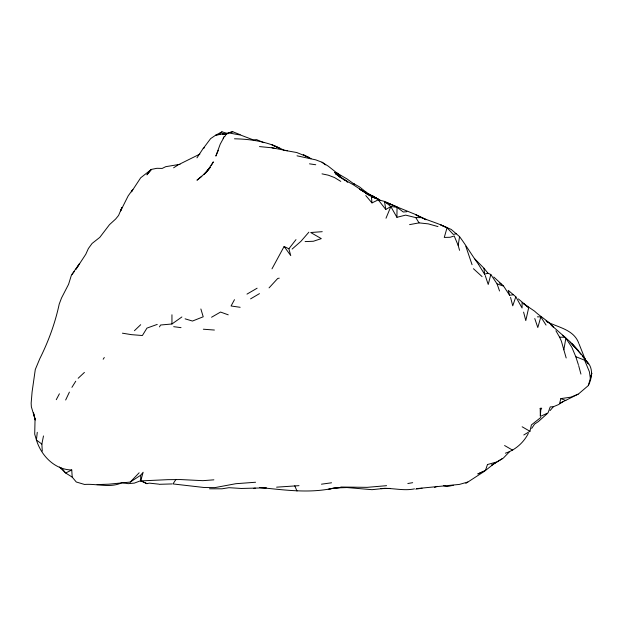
<?xml version="1.0" encoding="UTF-8"?>
<svg xmlns="http://www.w3.org/2000/svg" width="623" height="623" viewBox="0 0 623 623"><rect width="100%" height="100%" fill="white"/><g stroke="black" fill="none" stroke-linecap="round" stroke-linejoin="round"><path stroke-width="0.93" d="M421.646 217.614L415.79 217.614L405.628 215.122L396.921 217.31L397.038 207.295L390.878 206.493M540.834 409.334L540.343 416.203L540.196 408.33L541.714 408.197L540.834 409.334L540.196 408.33M37.263 432.315L36.422 440.017C41.165 455.553 54.598 469.765 71.746 469.968L72.206 477.117L76.271 481.992L84.502 484.453C96.9 483.51 110.24 488.331 121.929 482.693L128.182 483.674L134.436 483.082L140.689 480.715L146.942 483.666L149.318 483.129L158.842 484.157M459.556 250.329L458.193 245.47L459.556 236.623L451.208 229.42L440.804 224.996L447.049 227.761L453.303 234.435L456.2 233.757M563.846 349.783L565.848 338.227L563.176 335.929M223.236 138.695L223.525 137.068M42.271 451.083L41.866 444.098L43.478 435.944M578.152 394.149L559.594 403.439L560.864 398.603L570.878 397.163L578.354 394.086L588.322 385.575C592.302 377.725 593.602 367.173 586.118 360.904L588.424 363.98L582.567 355.733L572.101 343.88L581.173 354.471M528.662 307.817L525.789 320.596L523.6 312.115M523.803 434.963L529.947 431.295L531.411 424.917L540.834 417.449M474.928 259.043L483.978 268.256L487.941 273.186L490.823 274.509L488.23 284.477L485.224 275.514M590.853 376.876L591.85 373.177L588.322 385.575M213.884 479.835L202.818 480.668L180.522 479.554L167.836 479.663L140.72 480.909L143.134 472.265L140.689 475.232L130.238 482.077L108.869 484.18L97.095 484.608M537.376 316.842L540.834 316.881L537.805 327.534L534.768 318.555M513.017 294.811L509.575 295.24L508.243 290.349L515.828 296.797L512.745 305.846L510.556 297.366M385.995 218.229L390.839 206.587L396.921 217.31M218.33 150.307L215.846 156.085L220.223 144.178L224.319 136.616M65.664 400.005L69.402 392.101M284.127 246.467L290.746 255.601L288.877 248.787L284.127 246.467L271.986 268.848M56.265 399.686L59.411 393.798M234.474 299.686L231.063 305.986L240.151 307.295M211.158 165.757L213.346 161.863L206.338 172.26L203.838 174.627M196.961 157.845L203.012 148.679L204.437 147.698M224.833 136.53L226.632 133.439L232.761 131.733L240.174 134.677M159.449 326.888L160.602 325.004L171.948 323.991L181.885 316.967M71.918 387.35L75.749 381.214M528.335 433.421C523.593 442.649 515.283 450.063 505.362 453.194M103.177 359.237L104.298 357.516M531.676 428.429L534.589 424.076L538.272 421.654L547.087 413.773M175.881 479.554L172.953 483.931L204.235 487.521L214.865 487.622L235.86 483.705L255.578 482.249M71.918 274.369L79.651 263.451L76.006 269.167L85.787 254.27L88.373 248.546L92.072 243.461L99.789 237.386L109.5 224.646L115.683 218.992L118.58 215.449L121.929 207.514L120.613 210.924L128.182 195.871L132.808 189.447L131.437 191.861L140.689 177.796L151.373 169.409L156.934 168.296L162.182 168.428L165.702 166.691L180.008 164.301M288.877 248.787L295.98 239.629M74.371 271.394L71.302 275.491L68.585 284.283L61.506 298.004L59.201 304.141C55.151 323.096 48.485 341.326 39.825 358.638L35.293 369.509L32.085 391.984L31.15 403.213L31.368 406.835L35.052 419.154L34.709 434.145L36.422 440.017L41.866 444.098M203.215 148.515L210.613 138.633L215.714 135.16L221.967 131.842L228.22 133.688M550.062 410.588L553.341 406.757L558.644 404.537L562.919 401.594M308.868 232.184L300.94 241.311L292.132 249.068M208.837 169.035L203.838 174.533L210.278 167.314L206.338 172.26L196.961 180.211L201.821 176.332M269.058 287.881L277.733 278.458L279.252 278.162M130.238 482.077L139.147 472.787M509.575 451.659L503.322 458.1L491.547 465.171M134.436 330.712L140.689 324.7M78.163 378.27L84.417 372.414M219.654 133.571L221.967 131.842M484.569 471.206L465.809 483.393M173.615 167.805L178.201 164.869M491.64 465.171L502.325 458.66M250.571 298.869L259.48 293.628M246.981 294.118L257.112 288.208M211.555 317.247L220.55 312.053L228.244 314.833M365.771 195.56L371.978 202.911L378.278 199.851L385.754 209.46L390.839 206.587M199.882 154.091L179.712 164.106M71.746 469.968L65.664 473.021L59.411 467.102L62.066 468.527L65.664 473.021L72.206 477.117M541.13 416.086L548.053 412.862L550.226 406.905L553.341 406.757M434.55 487.412L437.229 486.353M215.714 135.16L221.967 133.937L226.647 134.116M157.253 324.404L146.942 328.111L142.387 335.524L131.398 334.644L122.427 333.18M478.542 264.44L484.569 274.206L487.941 273.186M467.795 482.038L459.392 484.414L416.647 488.611M232.761 131.733L228.22 132.839L240.727 135.098L253.234 139.864L256.614 139.622L263.825 142.675M328.259 489.296L333.617 488.167M453.303 485.27L447.049 486.594L443.483 485.652M159.449 484.297L171.948 483.939M322.231 231.686L310.713 232.519L321.304 238.632L313.353 241.265L305.083 241.592M409.584 224.63L419.053 222.878L428.297 223.875L437.969 226.577M209.468 488.79L221.967 488.806L228.968 487.684L241.327 488.463L266.255 487.817L259.487 487.529C284.197 489.842 309.07 493.696 333.687 488.12M407.824 483.51L412.683 482.685M415.79 489.141L422.044 488.222M253.654 488.362L255.321 488.12M321.452 484.188L331.553 482.794M329.551 488.86L339.8 487.56L334.512 487.973L347.019 487.552L372.024 489.678L384.531 488.37L390.224 488.44L381.074 488.634M386.572 485.683L367.095 487.35L340.765 487.022M216.563 134.848L220.153 134.49M222.839 134.218L227.325 133.774M276.604 487.17L299.001 485.66M414.482 488.868C403.291 491.22 392.217 487.614 381.011 488.572M406.85 211.719L403.283 211.999L397.038 207.295M234.474 138.797C251.747 139.147 269.292 141.842 284.493 150.595M555.903 330.758L559.594 337.16L564.539 337.261L565.848 338.227L571.774 347.143L575.784 356.675L578.354 364.626M259.487 146.584L271.986 147.799L287.343 150.758M203.332 329.217L214.405 330.042M173.685 326.678L181.028 327.651M309.499 163.833L315.752 164.752M284.493 150.338L296.774 152.534L309.499 157.642M297 155.812L315.752 159.862L322.005 162.229L328.259 166.162L340.765 176.021L336.56 172.883L347.019 178.949L354.355 184.268L353.264 183.442L359.518 186.884L366.737 192.671L364.852 191.58L378.722 199.594L372.305 195.56M221.967 133.937L223.758 134.311M322.005 173.856L328.259 175.172L334.512 177.547L340.765 181.379M271.986 147.799L275.561 148.601M378.278 199.851L384.531 201.393L390.785 206.509M185.101 318.828L192.476 321.047L203.215 316.788L200.871 308.977M490.823 274.509L497.068 283.893L503.61 286.136L509.575 295.24M560.864 398.603L565.848 400.566M384.531 201.852L414.965 214.25L426.155 219.755L415.79 214.725C425.743 220.176 436.996 222.52 447.049 227.761L444.269 237.433L450.125 237.27L454.206 235.953L458.193 245.47M575.784 356.675L584.608 360.195L589.389 371.76L590.542 379.641M385.645 202.296L397.038 206.859M372.024 196.891L374.641 197.974M146.942 483.666L140.689 480.715M393.043 205.247L386.089 202.039M378.278 199.126L365.771 193.262L370.202 195.91M271.986 144.863L279.26 148.204L272.376 144.964M344.877 180.047L353.264 184.72L365.062 192.523L359.518 189.143L374.766 197.818M546.472 321.515C558.076 327.527 573.861 329.365 578.829 343.452M371.253 196.167L377.273 199.01L365.771 192.935L370.475 195.708M375.42 197.678L380.388 200.38M522.152 426.786L529.947 431.295M504.583 445.523L512.698 450.211M347.019 181.238L335.345 173.583L339.987 177.088L334.512 172.283L340.041 177.057M546.06 320.853L550.436 323.742M340.765 177.672L344.636 180.249M346.186 181.285L347.735 182.313M499.303 282.873L501.398 284.368M322.005 162.229L325.44 164.861M550.716 324.614L569.765 341.459L578.354 350.671L570.014 342.175M518.383 298.931L528.335 307.357L523.18 303.378L534.589 311.173C540.554 316.842 547.929 320.697 553.341 327.028L551.986 325.821M562.553 335.314L564.812 337.105L562.592 335.291M459.556 236.623C466.214 245.61 471.72 254.963 478.316 264.082M473.425 268.708L482.062 276.581M493.798 277.025L503.322 285.755M582.31 355.943L586.072 360.927L584.608 358.412L585.651 360.701M540.834 316.881L546.06 325.081M515.828 296.797L522.082 308.027L522.082 302.443M415.79 217.614L419.053 222.878M559.594 337.16L561.37 341.139L566.182 357.968M585.869 361.044L579.149 344.184M294.757 485.8L297 491.041M465.809 246.256L472.063 264.713M497.068 283.893L499.537 291.003M578.635 365.545L580.932 374.096M35.052 419.154L33.471 412.847L35.231 420.042M384.531 201.393L385.754 209.46M483.978 268.256L484.569 274.206M371.355 196.105L371.978 202.911M140.689 475.232L140.72 480.909M171.948 314.786L171.948 323.991M487.482 464.532L485.403 470.552L477.942 473.893L485.403 470.552L495.939 462.196L487.482 464.532M147.713 173.622L146.942 174.861L151.373 169.409L147.713 173.622M304.429 155.337L303.253 154.745L311.017 158.748L304.429 155.337"/></g></svg>
